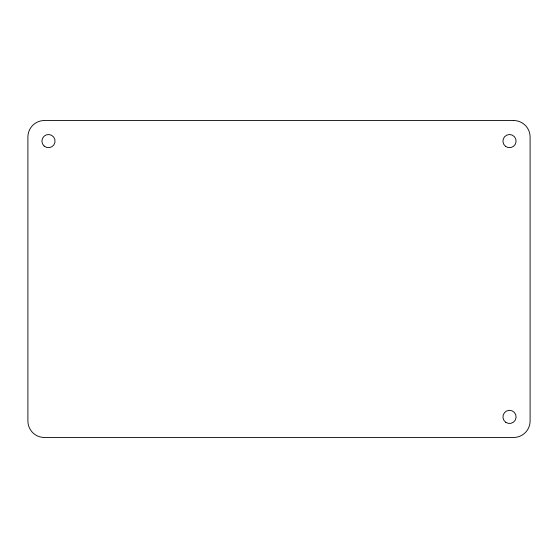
<?xml version="1.0" encoding="UTF-8"?>
<svg xmlns="http://www.w3.org/2000/svg" width="558" height="558" viewBox="0 0 558 558"><rect width="100%" height="100%" fill="white"/><g stroke="black" fill="none" stroke-linecap="round" stroke-linejoin="round"><path stroke-width="0.84" d="M513.632 120.521L44.368 120.521A16.468 16.468 0 0 0 27.9 136.982L27.9 421.018A16.468 16.468 0 0 0 44.368 437.479L513.632 437.479A16.468 16.468 0 0 0 530.1 421.018L530.1 136.982A16.468 16.468 0 0 0 513.632 120.521M44.152 146.063A6.584 6.584 0 0 0 54.942 142.374A6.584 6.584 0 0 0 46.356 134.869A6.584 6.584 0 0 0 44.152 146.063M505.806 422.343A6.584 6.584 0 0 0 516.087 417.391A6.584 6.584 0 0 0 506.664 410.967A6.584 6.584 0 0 0 505.806 422.343M505.646 146.433A6.584 6.584 0 0 0 516.066 141.788A6.584 6.584 0 0 0 506.838 135.085A6.584 6.584 0 0 0 505.646 146.433"/></g></svg>
